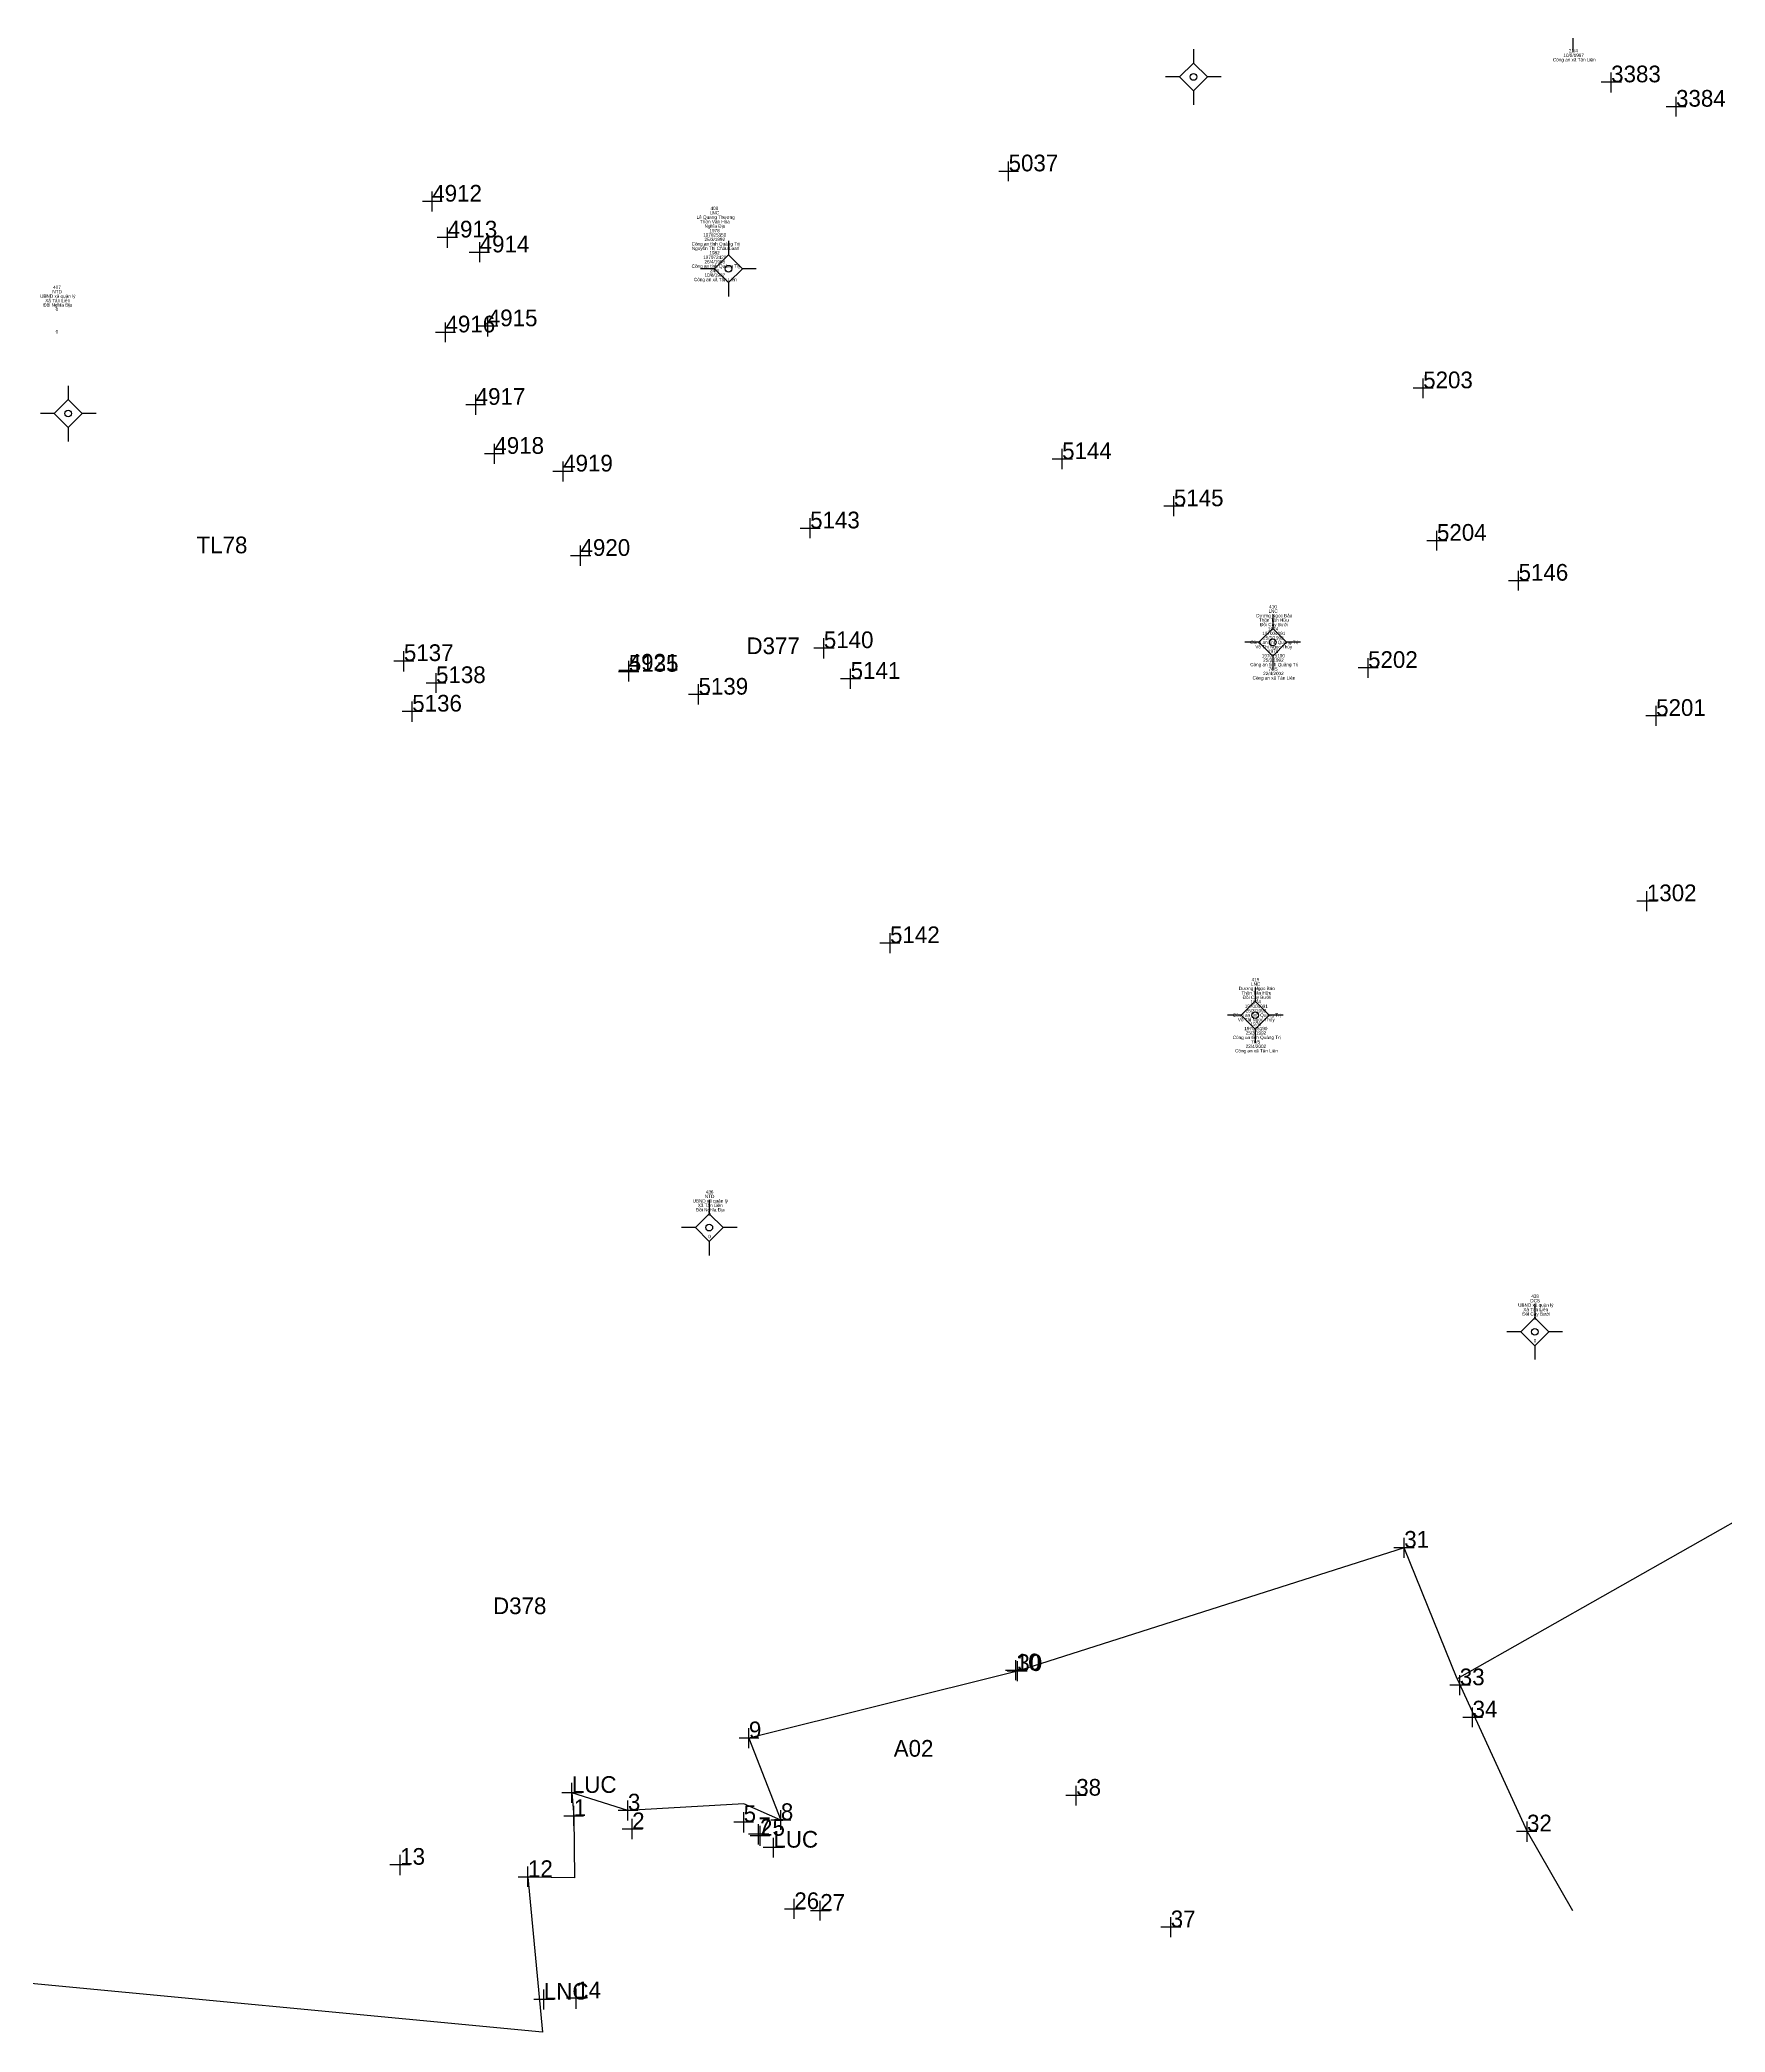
# Model space of a CAD drawing. Extents: x 548949 to 550223, y 1836732 to 1838051.
# Drawn here: x 549765.7 to 549917.2, y 1836997.1 to 1837176.1 of the extents above; entities that cross this region are included whole.
import ezdxf

# ---------------------------------------------------------------- set-up
doc = ezdxf.new("R2010")
doc.units = 0
for name, color, linetype in [('Level 11', 7, 'Continuous'), ('Level 15', 7, 'Continuous'), ('Level 4', 7, 'Continuous'), ('Level 41', 7, 'Continuous'), ('Level 5', 7, 'Continuous'), ('Level 52', 7, 'Continuous')]:
    doc.layers.add(name, color=color, linetype=linetype)

msp = doc.modelspace()

# ---------------------------------------------------------------- linework, layer by layer
at = {"layer": 'Level 11'}
for p, q in [((549903.48, 1837176.29), (549903.48, 1837175.04)), ((549869.38, 1837174.04), (549868.13, 1837172.79)), ((549869.38, 1837175.29), (549869.38, 1837174.04)), ((549870.63, 1837172.79), (549869.38, 1837174.04)), ((549868.13, 1837172.79), (549866.88, 1837172.79)), ((549868.13, 1837172.79), (549869.38, 1837171.54)), ((549869.38, 1837171.54), (549870.63, 1837172.79)), ((549871.88, 1837172.79), (549870.63, 1837172.79)), ((549869.38, 1837171.54), (549869.38, 1837170.29)), ((549827.6, 1837158.06), (549827.6, 1837156.81)), ((549827.6, 1837156.81), (549826.35, 1837155.56)), ((549828.85, 1837155.56), (549827.6, 1837156.81)), ((549826.35, 1837155.56), (549825.1, 1837155.56)), ((549826.35, 1837155.56), (549827.6, 1837154.31)), ((549827.6, 1837154.31), (549828.85, 1837155.56)), ((549827.6, 1837154.31), (549827.6, 1837153.06)), ((549830.1, 1837155.56), (549828.85, 1837155.56)), ((549768.28, 1837145.05), (549768.28, 1837143.8)), ((549768.28, 1837143.8), (549767.03, 1837142.55)), ((549769.53, 1837142.55), (549768.28, 1837143.8)), ((549767.03, 1837142.55), (549765.78, 1837142.55)), ((549767.03, 1837142.55), (549768.28, 1837141.3)), ((549768.28, 1837141.3), (549769.53, 1837142.55)), ((549770.78, 1837142.55), (549769.53, 1837142.55)), ((549768.28, 1837141.3), (549768.28, 1837140.05)), ((549876.5, 1837124.49), (549876.5, 1837123.24)), ((549875.25, 1837121.99), (549874, 1837121.99)), ((549876.5, 1837123.24), (549875.25, 1837121.99)), ((549875.25, 1837121.99), (549876.5, 1837120.74)), ((549877.75, 1837121.99), (549876.5, 1837123.24)), ((549876.5, 1837120.74), (549877.75, 1837121.99)), ((549879, 1837121.99), (549877.75, 1837121.99)), ((549876.5, 1837120.74), (549876.5, 1837119.49)), ((549874.93, 1837089.74), (549873.68, 1837088.49)), ((549874.93, 1837090.99), (549874.93, 1837089.74)), ((549876.18, 1837088.49), (549874.93, 1837089.74)), ((549873.68, 1837088.49), (549872.43, 1837088.49)), ((549873.68, 1837088.49), (549874.93, 1837087.24)), ((549874.93, 1837087.24), (549876.18, 1837088.49)), ((549877.43, 1837088.49), (549876.18, 1837088.49)), ((549874.93, 1837087.24), (549874.93, 1837085.99)), ((549825.88, 1837071.9), (549825.88, 1837070.65)), ((549825.88, 1837070.65), (549824.63, 1837069.4)), ((549827.13, 1837069.4), (549825.88, 1837070.65)), ((549824.63, 1837069.4), (549823.38, 1837069.4)), ((549824.63, 1837069.4), (549825.88, 1837068.15)), ((549825.88, 1837068.15), (549827.13, 1837069.4)), ((549825.88, 1837068.15), (549825.88, 1837066.9)), ((549828.38, 1837069.4), (549827.13, 1837069.4)), ((549900.05, 1837061.29), (549898.8, 1837060.04)), ((549900.05, 1837062.54), (549900.05, 1837061.29)), ((549901.3, 1837060.04), (549900.05, 1837061.29)), ((549898.8, 1837060.04), (549897.55, 1837060.04)), ((549898.8, 1837060.04), (549900.05, 1837058.79)), ((549900.05, 1837058.79), (549901.3, 1837060.04)), ((549902.55, 1837060.04), (549901.3, 1837060.04)), ((549900.05, 1837058.79), (549900.05, 1837057.54))]:
    msp.add_line(p, q, dxfattribs=at)
for centre in [(549869.38, 1837172.79), (549827.6, 1837155.56), (549768.28, 1837142.55), (549876.5, 1837121.99), (549874.93, 1837088.49), (549825.88, 1837069.4), (549900.05, 1837060.04)]:
    msp.add_circle(centre, 0.3, dxfattribs=at)
at = {"layer": 'Level 4'}
for p, q in [((549907.84, 1837172.31), (549906.02, 1837172.31)), ((549906.91, 1837171.38), (549906.91, 1837173.2)), ((549913.63, 1837170.12), (549911.85, 1837170.12)), ((549912.74, 1837169.23), (549912.74, 1837171.01)), ((549852.77, 1837163.42), (549852.77, 1837165.2)), ((549853.66, 1837164.31), (549851.88, 1837164.31)), ((549801.88, 1837161.59), (549800.1, 1837161.59)), ((549800.99, 1837160.7), (549800.99, 1837162.49)), ((549803.26, 1837158.37), (549801.44, 1837158.37)), ((549802.37, 1837157.44), (549802.37, 1837159.26)), ((549805.25, 1837156.14), (549805.25, 1837157.96)), ((549806.14, 1837157.03), (549804.32, 1837157.03)), ((549802.18, 1837148.95), (549802.18, 1837150.73)), ((549806.87, 1837150.39), (549805.06, 1837150.39)), ((549805.98, 1837149.46), (549805.98, 1837151.28)), ((549803.07, 1837149.84), (549801.29, 1837149.84)), ((549890.02, 1837143.93), (549890.02, 1837145.71)), ((549805.78, 1837143.33), (549804, 1837143.33)), ((549804.89, 1837142.44), (549804.89, 1837144.26)), ((549890.91, 1837144.82), (549889.13, 1837144.82)), ((549806.57, 1837138.04), (549806.57, 1837139.82)), ((549807.46, 1837138.93), (549805.68, 1837138.93)), ((549812.75, 1837136.45), (549812.75, 1837138.23)), ((549858.5, 1837138.45), (549856.69, 1837138.45)), ((549857.58, 1837137.56), (549857.58, 1837139.38)), ((549813.64, 1837137.34), (549811.82, 1837137.34)), ((549867.62, 1837133.33), (549867.62, 1837135.11)), ((549834.94, 1837131.34), (549834.94, 1837133.16)), ((549868.51, 1837134.22), (549866.73, 1837134.22)), ((549835.83, 1837132.23), (549834.05, 1837132.23)), ((549892.15, 1837131.12), (549890.36, 1837131.12)), ((549891.26, 1837130.23), (549891.26, 1837132.01)), ((549815.24, 1837129.76), (549813.42, 1837129.76)), ((549814.31, 1837128.87), (549814.31, 1837130.68)), ((549899.48, 1837127.53), (549897.7, 1837127.53)), ((549898.59, 1837126.64), (549898.59, 1837128.42)), ((549836.17, 1837120.54), (549836.17, 1837122.36)), ((549799.33, 1837120.31), (549797.55, 1837120.31)), ((549798.44, 1837119.38), (549798.44, 1837121.2)), ((549818.64, 1837118.52), (549818.64, 1837120.34)), ((549818.65, 1837118.46), (549818.65, 1837120.24)), ((549837.1, 1837121.47), (549835.28, 1837121.47)), ((549885.07, 1837118.8), (549885.07, 1837120.58)), ((549802.22, 1837118.33), (549800.44, 1837118.33)), ((549801.33, 1837117.44), (549801.33, 1837119.22)), ((549819.54, 1837119.35), (549817.72, 1837119.35)), ((549819.53, 1837119.45), (549817.75, 1837119.45)), ((549824.91, 1837116.4), (549824.91, 1837118.22)), ((549839.47, 1837118.71), (549837.66, 1837118.71)), ((549838.58, 1837117.82), (549838.58, 1837119.6)), ((549885.97, 1837119.69), (549884.18, 1837119.69)), ((549799.19, 1837114.84), (549799.19, 1837116.66)), ((549825.8, 1837117.29), (549824.02, 1837117.29)), ((549800.08, 1837115.77), (549798.3, 1837115.77)), ((549911.84, 1837115.38), (549910.02, 1837115.38)), ((549910.95, 1837114.49), (549910.95, 1837116.27)), ((549911.04, 1837098.73), (549909.23, 1837098.73)), ((549910.12, 1837097.84), (549910.12, 1837099.62)), ((549843.01, 1837094.96), (549841.2, 1837094.96)), ((549842.12, 1837094.07), (549842.12, 1837095.85)), ((549888.32, 1837039.72), (549888.32, 1837041.53)), ((549889.21, 1837040.64), (549887.39, 1837040.64)), ((549853.42, 1837028.73), (549853.42, 1837030.52)), ((549853.56, 1837028.64), (549853.56, 1837030.45)), ((549854.31, 1837029.62), (549852.5, 1837029.62)), ((549854.45, 1837029.56), (549852.64, 1837029.56)), ((549893.31, 1837027.39), (549893.31, 1837029.2)), ((549894.24, 1837028.28), (549892.42, 1837028.28)), ((549895.35, 1837025.39), (549893.57, 1837025.39)), ((549894.46, 1837024.5), (549894.46, 1837026.28)), ((549830.33, 1837023.52), (549828.55, 1837023.52)), ((549829.44, 1837022.63), (549829.44, 1837024.41)), ((549814.42, 1837018.61), (549812.64, 1837018.61)), ((549813.53, 1837017.72), (549813.53, 1837019.5)), ((549818.57, 1837016.14), (549818.57, 1837017.92)), ((549859.74, 1837018.36), (549857.92, 1837018.36)), ((549858.85, 1837017.47), (549858.85, 1837019.25)), ((549814.59, 1837016.53), (549812.81, 1837016.53)), ((549813.7, 1837015.64), (549813.7, 1837017.46)), ((549819.47, 1837017.03), (549817.68, 1837017.03)), ((549818.95, 1837014.46), (549818.95, 1837016.28)), ((549828.97, 1837015.06), (549828.97, 1837016.88)), ((549833.2, 1837016.17), (549831.42, 1837016.17)), ((549832.31, 1837015.28), (549832.31, 1837017.06)), ((549819.88, 1837015.35), (549818.06, 1837015.35)), ((549829.86, 1837015.99), (549828.08, 1837015.99)), ((549831.22, 1837014.9), (549829.41, 1837014.9)), ((549831.33, 1837014.76), (549829.55, 1837014.76)), ((549830.3, 1837013.98), (549830.3, 1837015.79)), ((549830.44, 1837013.84), (549830.44, 1837015.65)), ((549831.64, 1837012.8), (549831.64, 1837014.58)), ((549900.24, 1837015.15), (549898.42, 1837015.15)), ((549899.35, 1837014.22), (549899.35, 1837016.04)), ((549798.11, 1837011.22), (549798.11, 1837013.04)), ((549832.53, 1837013.69), (549830.72, 1837013.69)), ((549799, 1837012.15), (549797.18, 1837012.15)), ((549810.48, 1837011.05), (549808.7, 1837011.05)), ((549809.59, 1837010.16), (549809.59, 1837011.98)), ((549833.52, 1837007.28), (549833.52, 1837009.1)), ((549834.44, 1837008.17), (549832.63, 1837008.17)), ((549836.74, 1837008.02), (549834.96, 1837008.02)), ((549835.85, 1837007.13), (549835.85, 1837008.91)), ((549867.34, 1837005.64), (549867.34, 1837007.43)), ((549868.26, 1837006.54), (549866.45, 1837006.54)), ((549811.9, 1837000.04), (549810.12, 1837000.04)), ((549811.01, 1836999.15), (549811.01, 1837000.93)), ((549814.82, 1837000.15), (549813.04, 1837000.15)), ((549813.93, 1836999.22), (549813.93, 1837001.04))]:
    msp.add_line(p, q, dxfattribs=at)
at = {"layer": 'Level 41'}
msp.add_lwpolyline([(549893.07, 1837028.86), (549899.35, 1837015.15), (549903.45, 1837008.05)], dxfattribs=at)
at = {"layer": 'Level 52'}
for p, q in [((549952.35, 1837062.44), (549893.07, 1837028.86)), ((549832.31, 1837016.17), (549828.99, 1837017.64)), ((549813.78, 1837010.99), (549809.59, 1837011.05))]:
    msp.add_line(p, q, dxfattribs=at)
for points in [[(549893.07, 1837028.86), (549888.32, 1837040.64), (549853.56, 1837029.56)], [(549853.56, 1837029.56), (549829.44, 1837023.52), (549832.31, 1837016.17)], [(549809.59, 1837011.05), (549810.89, 1836997.11), (549761.11, 1837001.85), (549760.11, 1837015.81), (549752.29, 1837023.06)], [(549828.99, 1837017.64), (549818.57, 1837017.03), (549813.53, 1837018.61), (549813.7, 1837016.53), (549813.78, 1837010.99)]]:
    msp.add_lwpolyline(points, dxfattribs=at)

# ---------------------------------------------------------------- texts
at = {"layer": 'Level 15'}
for s, p in [('Công an xã Tân Liên', (549901.67, 1837174.19)), ('10/8/1997', (549902.62, 1837174.59)), ('21/4', (549903.11, 1837174.99)), ('408', (549825.99, 1837160.84)), ('Lê Quang Thương', (549824.74, 1837160.04)), ('Thôn Vân Hòa', (549825.05, 1837159.64)), ('Nghĩa Địa', (549825.46, 1837159.24)), ('LNC', (549825.93, 1837160.44)), ('Công an tỉnh Quảng Trị', (549824.29, 1837157.64)), ('Nguyễn Thị Châu Loan', (549824.31, 1837157.24)), ('197025350', (549825.33, 1837158.44)), ('25/3/1992', (549825.45, 1837158.04)), ('1978', (549825.89, 1837158.84)), ('Công an tỉnh Quảng Trị', (549824.29, 1837155.64)), ('197072429', (549825.33, 1837156.44)), ('26/4/1998', (549825.45, 1837156.04)), ('1982', (549825.89, 1837156.84)), ('407', (549766.93, 1837153.75)), ('Công an xã Tân Liên', (549824.5, 1837154.44)), ('10/8/1997', (549825.45, 1837154.84)), ('24/4', (549825.94, 1837155.24)), ('UBND xã quản lý', (549765.75, 1837152.95)), ('Đồi Nghĩa Địa', (549766.05, 1837152.15)), (' Xã Tân Liên ', (549766.1, 1837152.55)), ('NTD', (549766.86, 1837153.35)), ('0', (549767.15, 1837151.75)), ('0', (549767.15, 1837149.75)), ('410', (549876.18, 1837125.04)), ('Dương Ngọc Bảo', (549875.02, 1837124.24)), ('Thôn Tân Hữu', (549875.26, 1837123.84)), ('Đồi Cây Bưởi', (549875.37, 1837123.44)), ('LNC', (549876.12, 1837124.64)), ('Công an tỉnh Quảng Trị', (549874.48, 1837121.84)), ('Võ Thị Ngọc Thủy', (549874.94, 1837121.44)), ('197004091', (549875.56, 1837122.64)), ('25/3/1992', (549875.64, 1837122.24)), ('1974', (549876.08, 1837123.04)), ('Công an tỉnh Quảng Trị', (549874.48, 1837119.84)), ('197025190', (549875.52, 1837120.64)), ('25/3/1992', (549875.64, 1837120.24)), ('1978', (549876.08, 1837121.04)), ('Công an xã Tân Liên', (549874.69, 1837118.64)), ('22/4/2002', (549875.64, 1837119.04)), ('76/5', (549876.13, 1837119.44)), ('LNC', (549874.55, 1837091.14)), ('419', (549874.61, 1837091.54)), ('Dương Ngọc Bảo', (549873.45, 1837090.74)), ('Thôn Tân Hữu', (549873.69, 1837090.34)), ('Đồi Cây Bưởi', (549873.8, 1837089.94)), ('1974', (549874.51, 1837089.54)), ('Công an tỉnh Quảng Trị', (549872.91, 1837088.34)), ('Võ Thị Ngọc Thủy', (549873.37, 1837087.94)), ('197004091', (549873.99, 1837089.14)), ('25/3/1992', (549874.07, 1837088.74)), ('1978', (549874.51, 1837087.54)), ('Công an tỉnh Quảng Trị', (549872.91, 1837086.34)), ('197025190', (549873.95, 1837087.14)), ('25/3/1992', (549874.07, 1837086.74)), ('76/5', (549874.56, 1837085.94)), ('Công an xã Tân Liên', (549873.12, 1837085.14)), ('22/4/2002', (549874.07, 1837085.54)), ('UBND xã quản lý', (549824.38, 1837071.65)), ('NTD', (549825.49, 1837072.05)), ('436', (549825.56, 1837072.45)), ('Đồi Nghĩa Địa', (549824.68, 1837070.85)), (' Xã Tân Liên ', (549824.73, 1837071.25)), ('0', (549825.78, 1837070.45)), ('0', (549825.78, 1837068.45)), ('DCS', (549899.65, 1837062.69)), ('438', (549899.73, 1837063.09)), ('UBND xã quản lý', (549898.55, 1837062.29)), ('Đồi Cây Bưởi', (549898.92, 1837061.49)), (' Xã Tân Liên ', (549898.9, 1837061.89)), ('0', (549899.95, 1837061.09)), ('0', (549899.95, 1837059.09))]:
    msp.add_text(s, height=0.3, dxfattribs=at).set_placement(p)
at = {"layer": 'Level 5'}
for s, p in [('3383', (549906.91, 1837172.31)), ('3384', (549912.74, 1837170.12)), ('5037', (549852.77, 1837164.31)), ('4912', (549800.99, 1837161.59)), ('4913', (549802.37, 1837158.37)), ('4914', (549805.25, 1837157.03)), ('4916', (549802.18, 1837149.84)), ('4915', (549805.98, 1837150.39)), ('5203', (549890.02, 1837144.82)), ('4917', (549804.89, 1837143.33)), ('4918', (549806.57, 1837138.93)), ('5144', (549857.58, 1837138.45)), ('4919', (549812.75, 1837137.34)), ('5145', (549867.62, 1837134.22)), ('5143', (549834.94, 1837132.23)), ('5204', (549891.26, 1837131.12)), ('TL78 ', (549779.81, 1837129.99)), ('TL78 ', (549779.81, 1837129.99)), ('4920', (549814.31, 1837129.76)), ('5146', (549898.59, 1837127.53)), ('5137', (549798.44, 1837120.31)), ('D377 ', (549829.22, 1837120.93)), ('5140', (549836.17, 1837121.47)), ('4921', (549818.64, 1837119.45)), ('5135', (549818.65, 1837119.35)), ('5141', (549838.58, 1837118.71)), ('5202', (549885.07, 1837119.69)), ('5138', (549801.33, 1837118.33)), ('5139', (549824.91, 1837117.29)), ('5136', (549799.19, 1837115.77)), ('5201', (549910.95, 1837115.38)), ('1302', (549910.12, 1837098.73)), ('5142', (549842.12, 1837094.96)), ('31', (549888.32, 1837040.64)), ('D378 ', (549806.45, 1837034.67)), ('D378 ', (549806.45, 1837034.67)), ('10', (549853.42, 1837029.62)), ('30', (549853.56, 1837029.56)), ('33', (549893.31, 1837028.28)), ('34', (549894.46, 1837025.39)), ('9', (549829.44, 1837023.52)), ('A02 ', (549842.45, 1837021.86)), ('LUC', (549813.53, 1837018.61)), ('38', (549858.85, 1837018.36)), ('1', (549813.7, 1837016.53)), ('3', (549818.57, 1837017.03)), ('2', (549818.95, 1837015.35)), ('5', (549828.97, 1837015.99)), ('7', (549830.3, 1837014.9)), ('25', (549830.44, 1837014.76)), ('8', (549832.31, 1837016.17)), ('32', (549899.35, 1837015.15)), ('LUC', (549831.64, 1837013.69)), ('13', (549798.11, 1837012.15)), ('12', (549809.59, 1837011.05)), ('26', (549833.52, 1837008.17)), ('27', (549835.85, 1837008.02)), ('37', (549867.34, 1837006.54)), ('LNC', (549811.01, 1837000.04)), ('14', (549813.93, 1837000.15))]:
    msp.add_text(s, height=1.5, dxfattribs=at).set_placement(p)

doc.saveas('drawing.dxf')
